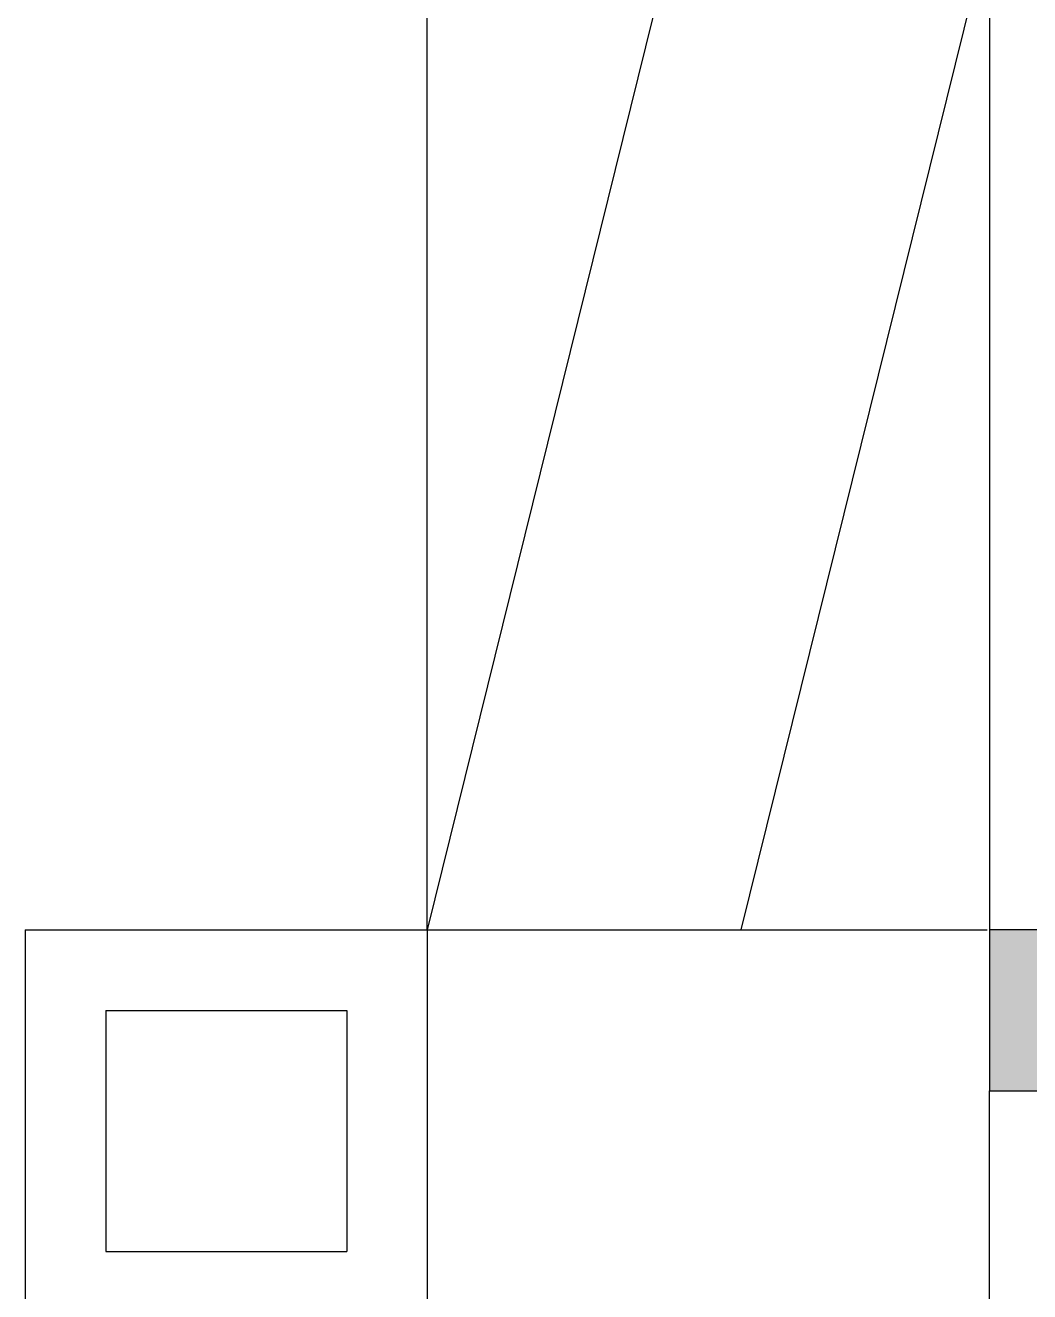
# Model space of a CAD drawing. Header units: millimetres. Extents: x 634 to 81814, y 3822 to 90754.
# Drawn here: x 4945 to 6195, y 7672 to 9247 of the extents above; entities that cross this region are included whole.
import ezdxf

# ---------------------------------------------------------------- set-up
doc = ezdxf.new("R2010")
doc.units = ezdxf.units.MM
doc.header["$MEASUREMENT"] = 0
for name, color, linetype in [('COT', 5, 'Continuous'), ('HACTH', 8, 'Continuous'), ('NET2', 6, 'Continuous'), ('NET4', 5, 'Continuous'), ('TUONG', 7, 'Continuous')]:
    doc.layers.add(name, color=color, linetype=linetype)

msp = doc.modelspace()

# ---------------------------------------------------------------- hatches: boundary and pattern name
at = {"layer": 'NET4', "ltscale": 3}
h = msp.add_hatch(color=256, dxfattribs=at)
h.paths.add_polyline_path([(19444.84311, 10822.24266), (19244.84311, 10822.24266), (19244.84311, 10622.24266), (19444.84311, 10622.24266), (19444.84311, 10721.99266), (19444.84311, 10721.99266)])
h.paths.add_polyline_path([(14544.84311, 10822.24266), (14544.71811, 10822.24266), (14344.84311, 10822.24266), (14344.84311, 10622.24266), (14544.84311, 10622.24266)])
h.paths.add_polyline_path([(11344.84311, 10822.24266), (11344.71811, 10822.24266), (11144.84311, 10822.24266), (11144.84311, 10622.24266), (11344.84311, 10622.24266)])
h.paths.add_polyline_path([(6344.84311, 10821.99266), (6344.71811, 10821.99266), (6344.71811, 10822.24266), (6144.84311, 10822.24266), (6144.84311, 10622.24266), (6344.84311, 10622.24266)])
h.paths.add_polyline_path([(6344.84311, 8122.24266), (6144.84311, 8122.24266), (6144.84311, 7922.24266), (6344.84311, 7922.24266)])
h.paths.add_polyline_path([(6344.84311, 4022.24266), (6144.84311, 4022.24266), (6144.84311, 3822.24266), (6344.84311, 3822.24266)])
h.paths.add_polyline_path([(11344.84311, 4022.24266), (11144.84311, 4022.24266), (11144.84311, 3822.24266), (11344.84311, 3822.24266)])
h.paths.add_polyline_path([(11344.84311, 8122.24266), (11323.34311, 8122.24266), (11144.84311, 8122.24266), (11144.84311, 7922.24266), (11323.34311, 7922.24266), (11344.84311, 7922.24266)])
h.paths.add_polyline_path([(14544.84311, 8122.24266), (14344.84311, 8122.24266), (14344.84311, 7922.24266), (14544.84311, 7922.24266)])
h.paths.add_polyline_path([(14544.84311, 4022.24266), (14344.84311, 4022.24266), (14344.84311, 3822.24266), (14544.84311, 3822.24266)])
h.paths.add_polyline_path([(19444.84311, 4022.24266), (19244.84311, 4022.24266), (19244.84311, 3822.24266), (19444.84311, 3822.24266), (19444.84311, 3922.61766), (19444.84311, 3922.61766)])
h.paths.add_polyline_path([(19444.84311, 8122.24266), (19244.84311, 8122.24266), (19244.84311, 7922.24266), (19444.84311, 7922.24266)])

# ---------------------------------------------------------------- linework, layer by layer
at = {"layer": 'COT', "ltscale": 3}
msp.add_lwpolyline([(6144.84311, 7922.24266), (6344.84311, 7922.24266), (6344.84311, 8122.24266), (6144.84311, 8122.24266)], close=True, dxfattribs=at)
at = {"layer": 'HACTH', "ltscale": 200}
for points in [[(5444.84311, 10722.24266), (5754.09311, 9372.24266), (5444.84311, 8122.24266)], [(5835.46811, 10722.24266), (6144.84311, 9372.24266), (5835.46811, 8122.24266)]]:
    msp.add_lwpolyline(points, dxfattribs=at)
at = {"layer": 'NET2', "ltscale": 3}
for p, q in [((5444.84311, 8122.24266), (5444.84311, 10722.24266)), ((6144.84311, 10622.24266), (6144.84311, 8122.24266)), ((5444.84311, 8122.24266), (6141.96811, 8122.24266))]:
    msp.add_line(p, q, dxfattribs=at)
at = {"layer": 'TUONG', "linetype": 'Continuous'}
for p, q in [((4944.84311, 8122.24266), (5444.84311, 8122.24266)), ((4944.84311, 8122.24266), (4944.84311, 7622.24266)), ((5444.84311, 8122.24266), (5444.84311, 7622.24266)), ((5044.84311, 8022.24266), (5044.84311, 7722.24266)), ((5044.84311, 8022.24266), (5344.84311, 8022.24266)), ((5344.84311, 8022.24266), (5344.84311, 7722.24266)), ((5044.84311, 7722.24266), (5344.84311, 7722.24266))]:
    msp.add_line(p, q, dxfattribs=at)
at = {"layer": 'TUONG', "ltscale": 200}
msp.add_line((6144.71811, 7271.61766), (6144.71811, 7922.24266), dxfattribs=at)

doc.saveas('drawing.dxf')
